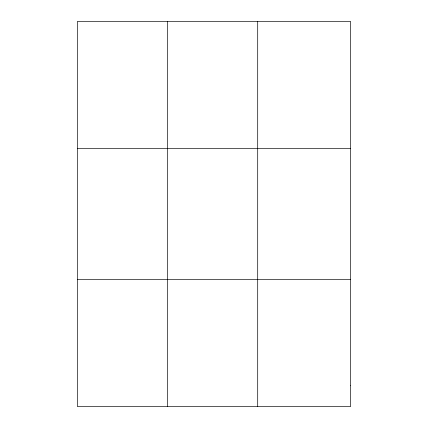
<?xml version="1.0" encoding="UTF-8"?>
<svg xmlns="http://www.w3.org/2000/svg" width="428" height="428" viewBox="0 0 428 428"><rect width="100%" height="100%" fill="white"/><g stroke="black" fill="none" stroke-linecap="round" stroke-linejoin="round"><path stroke-width="0.64" d="M167.573 21.4L167.573 406.6M257.699 21.4L257.699 406.6M77.447 148.516L350.553 148.516M77.447 279.484L350.553 279.484M350.553 385.414L350.553 406.6L77.447 406.6L77.447 21.4L350.553 21.4L350.553 385.414"/></g></svg>
